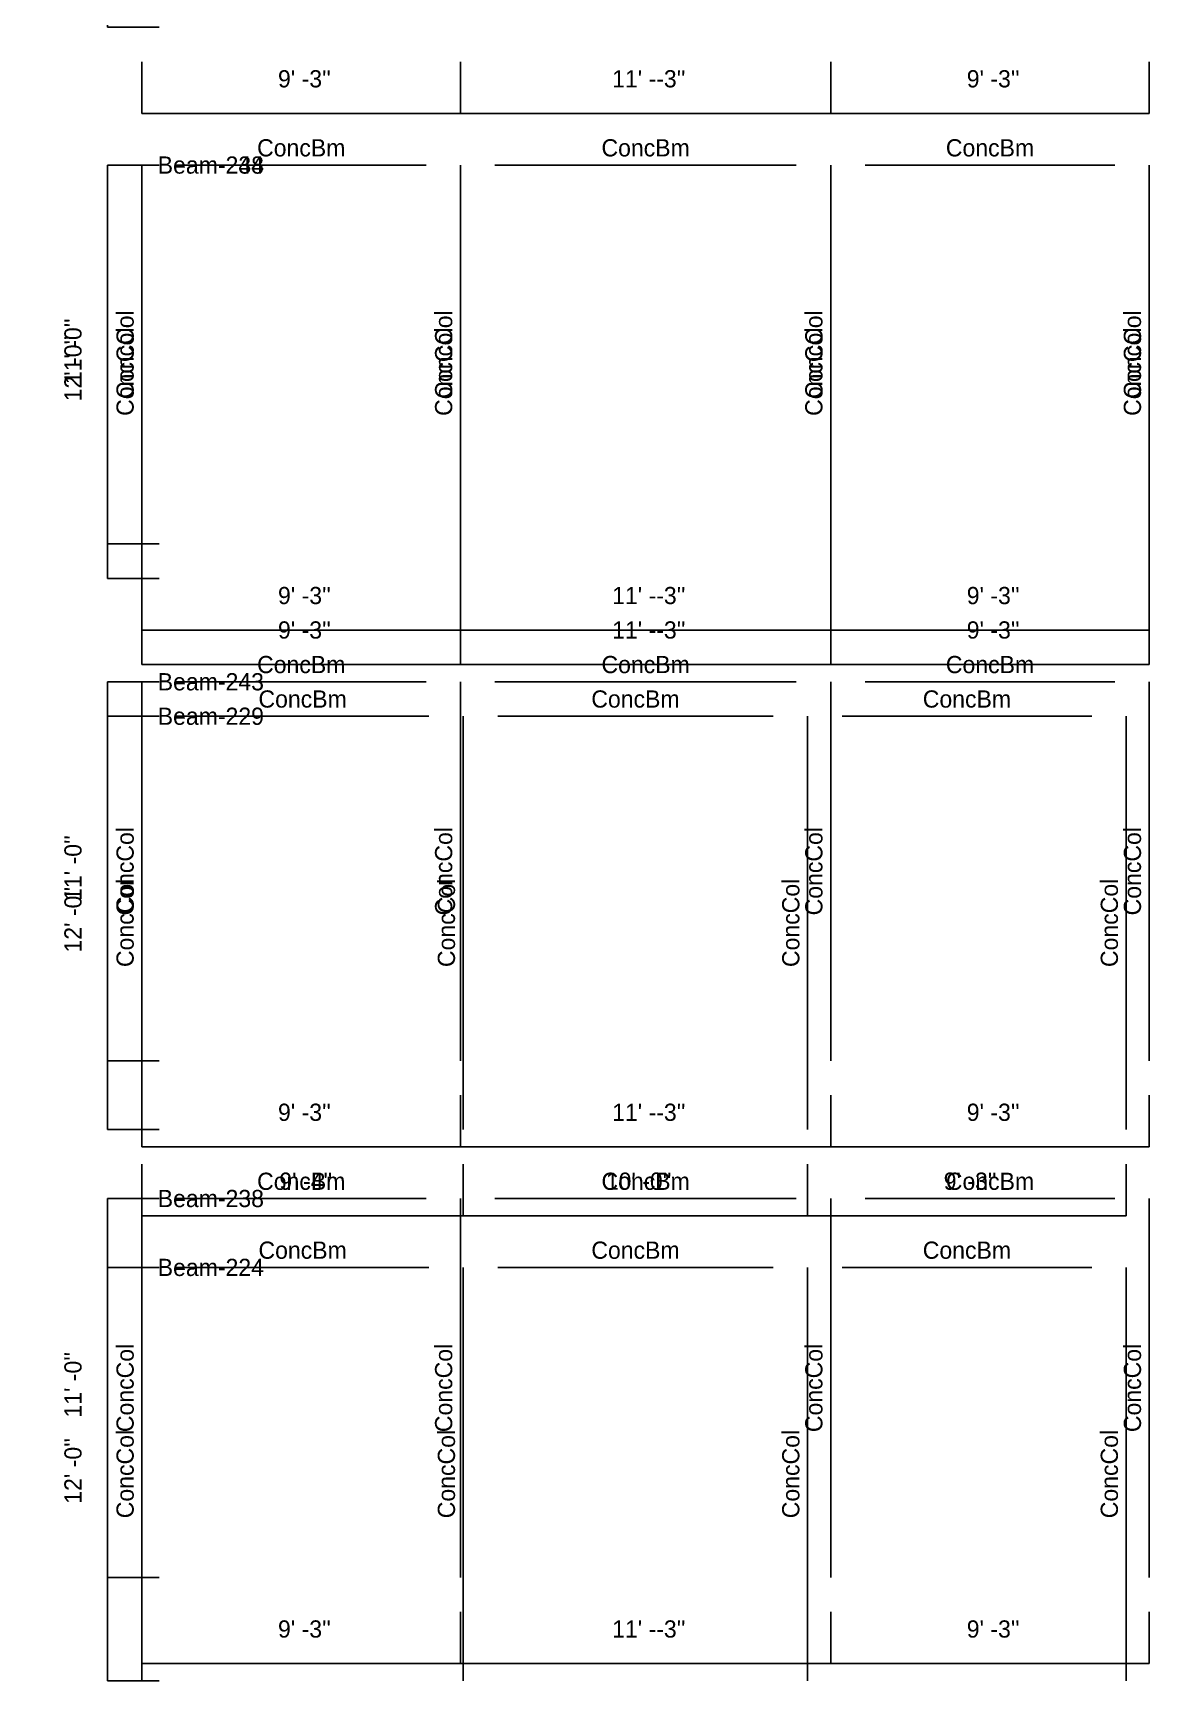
# Model space of a CAD drawing. Extents: x -38 to 2998, y -195 to 11529.
# Drawn here: x -38 to 356, y 8111 to 8686 of the extents above; entities that cross this region are included whole.
import ezdxf
from ezdxf.enums import TextEntityAlignment as Align

# ---------------------------------------------------------------- set-up
doc = ezdxf.new("R2010")
doc.units = 0
doc.header["$MEASUREMENT"] = 0
doc.layers.get('0').update_dxf_attribs({"linetype": 'CONTINUOUS'})
for name, color, linetype in [('CENTERLINES', 7, 'CONTINUOUS'), ('DIMENSIONS', 4, 'CONTINUOUS'), ('TEXT', 5, 'CONTINUOUS')]:
    doc.layers.add(name, color=color, linetype=linetype)
doc.dimstyles.get("Standard").update_dxf_attribs({"dimtxt": 0.18, "dimasz": 0.18, "dimexe": 0.18, "dimexo": 0.0625, "dimgap": 0.09, "dimtad": 0, "dimtih": 1, "dimtoh": 1, "dimdec": 4, "dimzin": 0, "dimtxsty": 'STANDARD', "dimcen": 0.09, "dimazin": 3, "dimtfac": 1, "dimtdec": 4, "dimtofl": 0, "dimtmove": 0, "dimatfit": 3, "dimtolj": 1, "dimtzin": 0})

# ---------------------------------------------------------------- blocks, each defined once
blk = doc.blocks.new('*D1395')
at = {"color": 1, "linetype": 'BYBLOCK'}
for points in [[(-8.29, 8252.29), (-7.23, 8251.23), (-16.77, 8260.77), (-15.71, 8259.71)], [(-8.29, 8108.29), (-7.23, 8107.23), (-16.77, 8116.77), (-15.71, 8115.71)]]:
    blk.add_solid(points, dxfattribs=at)
at = {"layer": 'DIMENSIONS', "color": 9, "linetype": 'BYBLOCK'}
for p, q in [((-12, 8256), (6, 8256)), ((-12, 8112), (6, 8112))]:
    blk.add_line(p, q, dxfattribs=at)
at = {"layer": 'DIMENSIONS', "color": 0, "linetype": 'BYBLOCK'}
blk.add_line((-12, 8112), (-12, 8256), dxfattribs=at)
at = {"layer": 'DIMENSIONS', "color": 0, "linetype": 'BYBLOCK', "insert": (-24, 8184), "char_height": 6, "attachment_point": 5, "rotation": 90}
blk.add_mtext("\\A1; 12' -0''", dxfattribs=at)
blk = doc.blocks.new('*D1396')
at = {"color": 1, "linetype": 'BYBLOCK'}
for points in [[(4.77, 8278.77), (3.71, 8277.71), (-3.71, 8270.29), (-4.77, 8269.23)], [(116.73, 8278.77), (115.67, 8277.71), (108.25, 8270.29), (107.19, 8269.23)]]:
    blk.add_solid(points, dxfattribs=at)
at = {"layer": 'DIMENSIONS', "color": 9, "linetype": 'BYBLOCK'}
for p, q in [((0, 8274), (0, 8292)), ((111.96, 8274), (111.96, 8292))]:
    blk.add_line(p, q, dxfattribs=at)
at = {"layer": 'DIMENSIONS', "color": 0, "linetype": 'BYBLOCK'}
blk.add_line((0, 8274), (111.96, 8274), dxfattribs=at)
at = {"layer": 'DIMENSIONS', "color": 0, "linetype": 'BYBLOCK', "insert": (55.98, 8286), "char_height": 6, "attachment_point": 5}
blk.add_mtext("\\A1; 9' -4''", dxfattribs=at)
blk = doc.blocks.new('*D1397')
at = {"color": 1, "linetype": 'BYBLOCK'}
for points in [[(116.73, 8278.77), (115.67, 8277.71), (108.25, 8270.29), (107.19, 8269.23)], [(236.73, 8278.77), (235.67, 8277.71), (228.25, 8270.29), (227.19, 8269.23)]]:
    blk.add_solid(points, dxfattribs=at)
at = {"layer": 'DIMENSIONS', "color": 9, "linetype": 'BYBLOCK'}
for p, q in [((111.96, 8274), (111.96, 8292)), ((231.96, 8274), (231.96, 8292))]:
    blk.add_line(p, q, dxfattribs=at)
at = {"layer": 'DIMENSIONS', "color": 0, "linetype": 'BYBLOCK'}
blk.add_line((111.96, 8274), (231.96, 8274), dxfattribs=at)
at = {"layer": 'DIMENSIONS', "color": 0, "linetype": 'BYBLOCK', "insert": (171.96, 8286), "char_height": 6, "attachment_point": 5}
blk.add_mtext("\\A1; 10' -0''", dxfattribs=at)
blk = doc.blocks.new('*D1398')
at = {"color": 1, "linetype": 'BYBLOCK'}
for points in [[(236.73, 8278.77), (235.67, 8277.71), (228.25, 8270.29), (227.19, 8269.23)], [(347.73, 8278.77), (346.67, 8277.71), (339.25, 8270.29), (338.19, 8269.23)]]:
    blk.add_solid(points, dxfattribs=at)
at = {"layer": 'DIMENSIONS', "color": 9, "linetype": 'BYBLOCK'}
for p, q in [((231.96, 8274), (231.96, 8292)), ((342.96, 8274), (342.96, 8292))]:
    blk.add_line(p, q, dxfattribs=at)
at = {"layer": 'DIMENSIONS', "color": 0, "linetype": 'BYBLOCK'}
blk.add_line((231.96, 8274), (342.96, 8274), dxfattribs=at)
at = {"layer": 'DIMENSIONS', "color": 0, "linetype": 'BYBLOCK', "insert": (287.46, 8286), "char_height": 6, "attachment_point": 5}
blk.add_mtext("\\A1; 9' -3''", dxfattribs=at)
blk = doc.blocks.new('*D1399')
at = {"color": 1, "linetype": 'BYBLOCK'}
for points in [[(-8.29, 8444.29), (-7.23, 8443.23), (-16.77, 8452.77), (-15.71, 8451.71)], [(-8.29, 8300.29), (-7.23, 8299.23), (-16.77, 8308.77), (-15.71, 8307.71)]]:
    blk.add_solid(points, dxfattribs=at)
at = {"layer": 'DIMENSIONS', "color": 9, "linetype": 'BYBLOCK'}
for p, q in [((-12, 8448), (6, 8448)), ((-12, 8304), (6, 8304))]:
    blk.add_line(p, q, dxfattribs=at)
at = {"layer": 'DIMENSIONS', "color": 0, "linetype": 'BYBLOCK'}
blk.add_line((-12, 8304), (-12, 8448), dxfattribs=at)
at = {"layer": 'DIMENSIONS', "color": 0, "linetype": 'BYBLOCK', "insert": (-24, 8376), "char_height": 6, "attachment_point": 5, "rotation": 90}
blk.add_mtext("\\A1; 12' -0''", dxfattribs=at)
blk = doc.blocks.new('*D1400')
at = {"color": 1, "linetype": 'BYBLOCK'}
for points in [[(4.77, 8470.77), (3.71, 8469.71), (-3.71, 8462.29), (-4.77, 8461.23)], [(115.77, 8470.77), (114.71, 8469.71), (107.29, 8462.29), (106.23, 8461.23)]]:
    blk.add_solid(points, dxfattribs=at)
at = {"layer": 'DIMENSIONS', "color": 9, "linetype": 'BYBLOCK'}
for p, q in [((0, 8466), (0, 8484)), ((111, 8466), (111, 8484))]:
    blk.add_line(p, q, dxfattribs=at)
at = {"layer": 'DIMENSIONS', "color": 0, "linetype": 'BYBLOCK'}
blk.add_line((0, 8466), (111, 8466), dxfattribs=at)
at = {"layer": 'DIMENSIONS', "color": 0, "linetype": 'BYBLOCK', "insert": (55.5, 8478), "char_height": 6, "attachment_point": 5}
blk.add_mtext("\\A1; 9' -3''", dxfattribs=at)
blk = doc.blocks.new('*D1401')
at = {"color": 1, "linetype": 'BYBLOCK'}
for points in [[(115.77, 8470.77), (114.71, 8469.71), (107.29, 8462.29), (106.23, 8461.23)], [(244.77, 8470.77), (243.71, 8469.71), (236.29, 8462.29), (235.23, 8461.23)]]:
    blk.add_solid(points, dxfattribs=at)
at = {"layer": 'DIMENSIONS', "color": 9, "linetype": 'BYBLOCK'}
for p, q in [((111, 8466), (111, 8484)), ((240, 8466), (240, 8484))]:
    blk.add_line(p, q, dxfattribs=at)
at = {"layer": 'DIMENSIONS', "color": 0, "linetype": 'BYBLOCK'}
blk.add_line((111, 8466), (240, 8466), dxfattribs=at)
at = {"layer": 'DIMENSIONS', "color": 0, "linetype": 'BYBLOCK', "insert": (175.5, 8478), "char_height": 6, "attachment_point": 5}
blk.add_mtext("\\A1; 11' --3''", dxfattribs=at)
blk = doc.blocks.new('*D1402')
at = {"color": 1, "linetype": 'BYBLOCK'}
for points in [[(244.77, 8470.77), (243.71, 8469.71), (236.29, 8462.29), (235.23, 8461.23)], [(355.77, 8470.77), (354.71, 8469.71), (347.29, 8462.29), (346.23, 8461.23)]]:
    blk.add_solid(points, dxfattribs=at)
at = {"layer": 'DIMENSIONS', "color": 9, "linetype": 'BYBLOCK'}
for p, q in [((240, 8466), (240, 8484)), ((351, 8466), (351, 8484))]:
    blk.add_line(p, q, dxfattribs=at)
at = {"layer": 'DIMENSIONS', "color": 0, "linetype": 'BYBLOCK'}
blk.add_line((240, 8466), (351, 8466), dxfattribs=at)
at = {"layer": 'DIMENSIONS', "color": 0, "linetype": 'BYBLOCK', "insert": (295.5, 8478), "char_height": 6, "attachment_point": 5}
blk.add_mtext("\\A1; 9' -3''", dxfattribs=at)
blk = doc.blocks.new('*D1403')
at = {"color": 1, "linetype": 'BYBLOCK'}
for points in [[(-8.29, 8636.29), (-7.23, 8635.23), (-16.77, 8644.77), (-15.71, 8643.71)], [(-8.29, 8492.29), (-7.23, 8491.23), (-16.77, 8500.77), (-15.71, 8499.71)]]:
    blk.add_solid(points, dxfattribs=at)
at = {"layer": 'DIMENSIONS', "color": 9, "linetype": 'BYBLOCK'}
for p, q in [((-12, 8640), (6, 8640)), ((-12, 8496), (6, 8496))]:
    blk.add_line(p, q, dxfattribs=at)
at = {"layer": 'DIMENSIONS', "color": 0, "linetype": 'BYBLOCK'}
blk.add_line((-12, 8496), (-12, 8640), dxfattribs=at)
at = {"layer": 'DIMENSIONS', "color": 0, "linetype": 'BYBLOCK', "insert": (-24, 8568), "char_height": 6, "attachment_point": 5, "rotation": 90}
blk.add_mtext("\\A1; 12' -0''", dxfattribs=at)
blk = doc.blocks.new('*D1404')
at = {"color": 1, "linetype": 'BYBLOCK'}
for points in [[(4.77, 8662.77), (3.71, 8661.71), (-3.71, 8654.29), (-4.77, 8653.23)], [(115.77, 8662.77), (114.71, 8661.71), (107.29, 8654.29), (106.23, 8653.23)]]:
    blk.add_solid(points, dxfattribs=at)
at = {"layer": 'DIMENSIONS', "color": 9, "linetype": 'BYBLOCK'}
for p, q in [((0, 8658), (0, 8676)), ((111, 8658), (111, 8676))]:
    blk.add_line(p, q, dxfattribs=at)
at = {"layer": 'DIMENSIONS', "color": 0, "linetype": 'BYBLOCK'}
blk.add_line((0, 8658), (111, 8658), dxfattribs=at)
at = {"layer": 'DIMENSIONS', "color": 0, "linetype": 'BYBLOCK', "insert": (55.5, 8670), "char_height": 6, "attachment_point": 5}
blk.add_mtext("\\A1; 9' -3''", dxfattribs=at)
blk = doc.blocks.new('*D1405')
at = {"color": 1, "linetype": 'BYBLOCK'}
for points in [[(115.77, 8662.77), (114.71, 8661.71), (107.29, 8654.29), (106.23, 8653.23)], [(244.77, 8662.77), (243.71, 8661.71), (236.29, 8654.29), (235.23, 8653.23)]]:
    blk.add_solid(points, dxfattribs=at)
at = {"layer": 'DIMENSIONS', "color": 9, "linetype": 'BYBLOCK'}
for p, q in [((111, 8658), (111, 8676)), ((240, 8658), (240, 8676))]:
    blk.add_line(p, q, dxfattribs=at)
at = {"layer": 'DIMENSIONS', "color": 0, "linetype": 'BYBLOCK'}
blk.add_line((111, 8658), (240, 8658), dxfattribs=at)
at = {"layer": 'DIMENSIONS', "color": 0, "linetype": 'BYBLOCK', "insert": (175.5, 8670), "char_height": 6, "attachment_point": 5}
blk.add_mtext("\\A1; 11' --3''", dxfattribs=at)
blk = doc.blocks.new('*D1406')
at = {"color": 1, "linetype": 'BYBLOCK'}
for points in [[(244.77, 8662.77), (243.71, 8661.71), (236.29, 8654.29), (235.23, 8653.23)], [(355.77, 8662.77), (354.71, 8661.71), (347.29, 8654.29), (346.23, 8653.23)]]:
    blk.add_solid(points, dxfattribs=at)
at = {"layer": 'DIMENSIONS', "color": 9, "linetype": 'BYBLOCK'}
for p, q in [((240, 8658), (240, 8676)), ((351, 8658), (351, 8676))]:
    blk.add_line(p, q, dxfattribs=at)
at = {"layer": 'DIMENSIONS', "color": 0, "linetype": 'BYBLOCK'}
blk.add_line((240, 8658), (351, 8658), dxfattribs=at)
at = {"layer": 'DIMENSIONS', "color": 0, "linetype": 'BYBLOCK', "insert": (295.5, 8670), "char_height": 6, "attachment_point": 5}
blk.add_mtext("\\A1; 9' -3''", dxfattribs=at)
blk = doc.blocks.new('*D1407')
at = {"color": 1, "linetype": 'BYBLOCK'}
for points in [[(-8.29, 8828.29), (-7.23, 8827.23), (-16.77, 8836.77), (-15.71, 8835.71)], [(-8.29, 8684.29), (-7.23, 8683.23), (-16.77, 8692.77), (-15.71, 8691.71)]]:
    blk.add_solid(points, dxfattribs=at)
at = {"layer": 'DIMENSIONS', "color": 9, "linetype": 'BYBLOCK'}
for p, q in [((-12, 8832), (6, 8832)), ((-12, 8688), (6, 8688))]:
    blk.add_line(p, q, dxfattribs=at)
at = {"layer": 'DIMENSIONS', "color": 0, "linetype": 'BYBLOCK'}
blk.add_line((-12, 8688), (-12, 8832), dxfattribs=at)
at = {"layer": 'DIMENSIONS', "color": 0, "linetype": 'BYBLOCK', "insert": (-24, 8760), "char_height": 6, "attachment_point": 5, "rotation": 90}
blk.add_mtext("\\A1; 12' -0''", dxfattribs=at)
blk = doc.blocks.new('*D1874')
at = {"color": 1, "linetype": 'BYBLOCK'}
for points in [[(4.77, 8122.77), (3.71, 8121.71), (-3.71, 8114.29), (-4.77, 8113.23)], [(115.77, 8122.77), (114.71, 8121.71), (107.29, 8114.29), (106.23, 8113.23)]]:
    blk.add_solid(points, dxfattribs=at)
at = {"layer": 'DIMENSIONS', "color": 9, "linetype": 'BYBLOCK'}
for p, q in [((0, 8118), (0, 8136)), ((111, 8118), (111, 8136))]:
    blk.add_line(p, q, dxfattribs=at)
at = {"layer": 'DIMENSIONS', "color": 0, "linetype": 'BYBLOCK'}
blk.add_line((0, 8118), (111, 8118), dxfattribs=at)
at = {"layer": 'DIMENSIONS', "color": 0, "linetype": 'BYBLOCK', "insert": (55.5, 8130), "char_height": 6, "attachment_point": 5}
blk.add_mtext("\\A1; 9' -3''", dxfattribs=at)
blk = doc.blocks.new('*D1875')
at = {"color": 1, "linetype": 'BYBLOCK'}
for points in [[(115.77, 8122.77), (114.71, 8121.71), (107.29, 8114.29), (106.23, 8113.23)], [(244.77, 8122.77), (243.71, 8121.71), (236.29, 8114.29), (235.23, 8113.23)]]:
    blk.add_solid(points, dxfattribs=at)
at = {"layer": 'DIMENSIONS', "color": 9, "linetype": 'BYBLOCK'}
for p, q in [((111, 8118), (111, 8136)), ((240, 8118), (240, 8136))]:
    blk.add_line(p, q, dxfattribs=at)
at = {"layer": 'DIMENSIONS', "color": 0, "linetype": 'BYBLOCK'}
blk.add_line((111, 8118), (240, 8118), dxfattribs=at)
at = {"layer": 'DIMENSIONS', "color": 0, "linetype": 'BYBLOCK', "insert": (175.5, 8130), "char_height": 6, "attachment_point": 5}
blk.add_mtext("\\A1; 11' --3''", dxfattribs=at)
blk = doc.blocks.new('*D1876')
at = {"color": 1, "linetype": 'BYBLOCK'}
for points in [[(244.77, 8122.77), (243.71, 8121.71), (236.29, 8114.29), (235.23, 8113.23)], [(355.77, 8122.77), (354.71, 8121.71), (347.29, 8114.29), (346.23, 8113.23)]]:
    blk.add_solid(points, dxfattribs=at)
at = {"layer": 'DIMENSIONS', "color": 9, "linetype": 'BYBLOCK'}
for p, q in [((240, 8118), (240, 8136)), ((351, 8118), (351, 8136))]:
    blk.add_line(p, q, dxfattribs=at)
at = {"layer": 'DIMENSIONS', "color": 0, "linetype": 'BYBLOCK'}
blk.add_line((240, 8118), (351, 8118), dxfattribs=at)
at = {"layer": 'DIMENSIONS', "color": 0, "linetype": 'BYBLOCK', "insert": (295.5, 8130), "char_height": 6, "attachment_point": 5}
blk.add_mtext("\\A1; 9' -3''", dxfattribs=at)
blk = doc.blocks.new('*D1877')
at = {"color": 1, "linetype": 'BYBLOCK'}
for points in [[(-8.29, 8276.29), (-7.23, 8275.23), (-16.77, 8284.77), (-15.71, 8283.71)], [(-8.29, 8144.29), (-7.23, 8143.23), (-16.77, 8152.77), (-15.71, 8151.71)]]:
    blk.add_solid(points, dxfattribs=at)
at = {"layer": 'DIMENSIONS', "color": 9, "linetype": 'BYBLOCK'}
for p, q in [((-12, 8280), (6, 8280)), ((-12, 8148), (6, 8148))]:
    blk.add_line(p, q, dxfattribs=at)
at = {"layer": 'DIMENSIONS', "color": 0, "linetype": 'BYBLOCK'}
blk.add_line((-12, 8148), (-12, 8280), dxfattribs=at)
at = {"layer": 'DIMENSIONS', "color": 0, "linetype": 'BYBLOCK', "insert": (-24, 8214), "char_height": 6, "attachment_point": 5, "rotation": 90}
blk.add_mtext("\\A1; 11' -0''", dxfattribs=at)
blk = doc.blocks.new('*D1878')
at = {"color": 1, "linetype": 'BYBLOCK'}
for points in [[(4.77, 8302.77), (3.71, 8301.71), (-3.71, 8294.29), (-4.77, 8293.23)], [(115.77, 8302.77), (114.71, 8301.71), (107.29, 8294.29), (106.23, 8293.23)]]:
    blk.add_solid(points, dxfattribs=at)
at = {"layer": 'DIMENSIONS', "color": 9, "linetype": 'BYBLOCK'}
for p, q in [((0, 8298), (0, 8316)), ((111, 8298), (111, 8316))]:
    blk.add_line(p, q, dxfattribs=at)
at = {"layer": 'DIMENSIONS', "color": 0, "linetype": 'BYBLOCK'}
blk.add_line((0, 8298), (111, 8298), dxfattribs=at)
at = {"layer": 'DIMENSIONS', "color": 0, "linetype": 'BYBLOCK', "insert": (55.5, 8310), "char_height": 6, "attachment_point": 5}
blk.add_mtext("\\A1; 9' -3''", dxfattribs=at)
blk = doc.blocks.new('*D1879')
at = {"color": 1, "linetype": 'BYBLOCK'}
for points in [[(115.77, 8302.77), (114.71, 8301.71), (107.29, 8294.29), (106.23, 8293.23)], [(244.77, 8302.77), (243.71, 8301.71), (236.29, 8294.29), (235.23, 8293.23)]]:
    blk.add_solid(points, dxfattribs=at)
at = {"layer": 'DIMENSIONS', "color": 9, "linetype": 'BYBLOCK'}
for p, q in [((111, 8298), (111, 8316)), ((240, 8298), (240, 8316))]:
    blk.add_line(p, q, dxfattribs=at)
at = {"layer": 'DIMENSIONS', "color": 0, "linetype": 'BYBLOCK'}
blk.add_line((111, 8298), (240, 8298), dxfattribs=at)
at = {"layer": 'DIMENSIONS', "color": 0, "linetype": 'BYBLOCK', "insert": (175.5, 8310), "char_height": 6, "attachment_point": 5}
blk.add_mtext("\\A1; 11' --3''", dxfattribs=at)
blk = doc.blocks.new('*D1880')
at = {"color": 1, "linetype": 'BYBLOCK'}
for points in [[(244.77, 8302.77), (243.71, 8301.71), (236.29, 8294.29), (235.23, 8293.23)], [(355.77, 8302.77), (354.71, 8301.71), (347.29, 8294.29), (346.23, 8293.23)]]:
    blk.add_solid(points, dxfattribs=at)
at = {"layer": 'DIMENSIONS', "color": 9, "linetype": 'BYBLOCK'}
for p, q in [((240, 8298), (240, 8316)), ((351, 8298), (351, 8316))]:
    blk.add_line(p, q, dxfattribs=at)
at = {"layer": 'DIMENSIONS', "color": 0, "linetype": 'BYBLOCK'}
blk.add_line((240, 8298), (351, 8298), dxfattribs=at)
at = {"layer": 'DIMENSIONS', "color": 0, "linetype": 'BYBLOCK', "insert": (295.5, 8310), "char_height": 6, "attachment_point": 5}
blk.add_mtext("\\A1; 9' -3''", dxfattribs=at)
blk = doc.blocks.new('*D1881')
at = {"color": 1, "linetype": 'BYBLOCK'}
for points in [[(-8.29, 8456.29), (-7.23, 8455.23), (-16.77, 8464.77), (-15.71, 8463.71)], [(-8.29, 8324.29), (-7.23, 8323.23), (-16.77, 8332.77), (-15.71, 8331.71)]]:
    blk.add_solid(points, dxfattribs=at)
at = {"layer": 'DIMENSIONS', "color": 9, "linetype": 'BYBLOCK'}
for p, q in [((-12, 8460), (6, 8460)), ((-12, 8328), (6, 8328))]:
    blk.add_line(p, q, dxfattribs=at)
at = {"layer": 'DIMENSIONS', "color": 0, "linetype": 'BYBLOCK'}
blk.add_line((-12, 8328), (-12, 8460), dxfattribs=at)
at = {"layer": 'DIMENSIONS', "color": 0, "linetype": 'BYBLOCK', "insert": (-24, 8394), "char_height": 6, "attachment_point": 5, "rotation": 90}
blk.add_mtext("\\A1; 11' -0''", dxfattribs=at)
blk = doc.blocks.new('*D1882')
at = {"color": 1, "linetype": 'BYBLOCK'}
for points in [[(4.77, 8482.77), (3.71, 8481.71), (-3.71, 8474.29), (-4.77, 8473.23)], [(115.77, 8482.77), (114.71, 8481.71), (107.29, 8474.29), (106.23, 8473.23)]]:
    blk.add_solid(points, dxfattribs=at)
at = {"layer": 'DIMENSIONS', "color": 9, "linetype": 'BYBLOCK'}
for p, q in [((0, 8478), (0, 8496)), ((111, 8478), (111, 8496))]:
    blk.add_line(p, q, dxfattribs=at)
at = {"layer": 'DIMENSIONS', "color": 0, "linetype": 'BYBLOCK'}
blk.add_line((0, 8478), (111, 8478), dxfattribs=at)
at = {"layer": 'DIMENSIONS', "color": 0, "linetype": 'BYBLOCK', "insert": (55.5, 8490), "char_height": 6, "attachment_point": 5}
blk.add_mtext("\\A1; 9' -3''", dxfattribs=at)
blk = doc.blocks.new('*D1883')
at = {"color": 1, "linetype": 'BYBLOCK'}
for points in [[(115.77, 8482.77), (114.71, 8481.71), (107.29, 8474.29), (106.23, 8473.23)], [(244.77, 8482.77), (243.71, 8481.71), (236.29, 8474.29), (235.23, 8473.23)]]:
    blk.add_solid(points, dxfattribs=at)
at = {"layer": 'DIMENSIONS', "color": 9, "linetype": 'BYBLOCK'}
for p, q in [((111, 8478), (111, 8496)), ((240, 8478), (240, 8496))]:
    blk.add_line(p, q, dxfattribs=at)
at = {"layer": 'DIMENSIONS', "color": 0, "linetype": 'BYBLOCK'}
blk.add_line((111, 8478), (240, 8478), dxfattribs=at)
at = {"layer": 'DIMENSIONS', "color": 0, "linetype": 'BYBLOCK', "insert": (175.5, 8490), "char_height": 6, "attachment_point": 5}
blk.add_mtext("\\A1; 11' --3''", dxfattribs=at)
blk = doc.blocks.new('*D1884')
at = {"color": 1, "linetype": 'BYBLOCK'}
for points in [[(244.77, 8482.77), (243.71, 8481.71), (236.29, 8474.29), (235.23, 8473.23)], [(355.77, 8482.77), (354.71, 8481.71), (347.29, 8474.29), (346.23, 8473.23)]]:
    blk.add_solid(points, dxfattribs=at)
at = {"layer": 'DIMENSIONS', "color": 9, "linetype": 'BYBLOCK'}
for p, q in [((240, 8478), (240, 8496)), ((351, 8478), (351, 8496))]:
    blk.add_line(p, q, dxfattribs=at)
at = {"layer": 'DIMENSIONS', "color": 0, "linetype": 'BYBLOCK'}
blk.add_line((240, 8478), (351, 8478), dxfattribs=at)
at = {"layer": 'DIMENSIONS', "color": 0, "linetype": 'BYBLOCK', "insert": (295.5, 8490), "char_height": 6, "attachment_point": 5}
blk.add_mtext("\\A1; 9' -3''", dxfattribs=at)
blk = doc.blocks.new('*D1885')
at = {"color": 1, "linetype": 'BYBLOCK'}
for points in [[(-8.29, 8636.29), (-7.23, 8635.23), (-16.77, 8644.77), (-15.71, 8643.71)], [(-8.29, 8504.29), (-7.23, 8503.23), (-16.77, 8512.77), (-15.71, 8511.71)]]:
    blk.add_solid(points, dxfattribs=at)
at = {"layer": 'DIMENSIONS', "color": 9, "linetype": 'BYBLOCK'}
for p, q in [((-12, 8640), (6, 8640)), ((-12, 8508), (6, 8508))]:
    blk.add_line(p, q, dxfattribs=at)
at = {"layer": 'DIMENSIONS', "color": 0, "linetype": 'BYBLOCK'}
blk.add_line((-12, 8508), (-12, 8640), dxfattribs=at)
at = {"layer": 'DIMENSIONS', "color": 0, "linetype": 'BYBLOCK', "insert": (-24, 8574), "char_height": 6, "attachment_point": 5, "rotation": 90}
blk.add_mtext("\\A1; 11' -0''", dxfattribs=at)
blk = doc.blocks.new('*D1886')
at = {"color": 1, "linetype": 'BYBLOCK'}
for points in [[(4.77, 8662.77), (3.71, 8661.71), (-3.71, 8654.29), (-4.77, 8653.23)], [(115.77, 8662.77), (114.71, 8661.71), (107.29, 8654.29), (106.23, 8653.23)]]:
    blk.add_solid(points, dxfattribs=at)
at = {"layer": 'DIMENSIONS', "color": 9, "linetype": 'BYBLOCK'}
for p, q in [((0, 8658), (0, 8676)), ((111, 8658), (111, 8676))]:
    blk.add_line(p, q, dxfattribs=at)
at = {"layer": 'DIMENSIONS', "color": 0, "linetype": 'BYBLOCK'}
blk.add_line((0, 8658), (111, 8658), dxfattribs=at)
at = {"layer": 'DIMENSIONS', "color": 0, "linetype": 'BYBLOCK', "insert": (55.5, 8670), "char_height": 6, "attachment_point": 5}
blk.add_mtext("\\A1; 9' -3''", dxfattribs=at)
blk = doc.blocks.new('*D1887')
at = {"color": 1, "linetype": 'BYBLOCK'}
for points in [[(115.77, 8662.77), (114.71, 8661.71), (107.29, 8654.29), (106.23, 8653.23)], [(244.77, 8662.77), (243.71, 8661.71), (236.29, 8654.29), (235.23, 8653.23)]]:
    blk.add_solid(points, dxfattribs=at)
at = {"layer": 'DIMENSIONS', "color": 9, "linetype": 'BYBLOCK'}
for p, q in [((111, 8658), (111, 8676)), ((240, 8658), (240, 8676))]:
    blk.add_line(p, q, dxfattribs=at)
at = {"layer": 'DIMENSIONS', "color": 0, "linetype": 'BYBLOCK'}
blk.add_line((111, 8658), (240, 8658), dxfattribs=at)
at = {"layer": 'DIMENSIONS', "color": 0, "linetype": 'BYBLOCK', "insert": (175.5, 8670), "char_height": 6, "attachment_point": 5}
blk.add_mtext("\\A1; 11' --3''", dxfattribs=at)
blk = doc.blocks.new('*D1888')
at = {"color": 1, "linetype": 'BYBLOCK'}
for points in [[(244.77, 8662.77), (243.71, 8661.71), (236.29, 8654.29), (235.23, 8653.23)], [(355.77, 8662.77), (354.71, 8661.71), (347.29, 8654.29), (346.23, 8653.23)]]:
    blk.add_solid(points, dxfattribs=at)
at = {"layer": 'DIMENSIONS', "color": 9, "linetype": 'BYBLOCK'}
for p, q in [((240, 8658), (240, 8676)), ((351, 8658), (351, 8676))]:
    blk.add_line(p, q, dxfattribs=at)
at = {"layer": 'DIMENSIONS', "color": 0, "linetype": 'BYBLOCK'}
blk.add_line((240, 8658), (351, 8658), dxfattribs=at)
at = {"layer": 'DIMENSIONS', "color": 0, "linetype": 'BYBLOCK', "insert": (295.5, 8670), "char_height": 6, "attachment_point": 5}
blk.add_mtext("\\A1; 9' -3''", dxfattribs=at)
blk = doc.blocks.new('*D1889')
at = {"color": 1, "linetype": 'BYBLOCK'}
for points in [[(-8.29, 8816.29), (-7.23, 8815.23), (-16.77, 8824.77), (-15.71, 8823.71)], [(-8.29, 8684.29), (-7.23, 8683.23), (-16.77, 8692.77), (-15.71, 8691.71)]]:
    blk.add_solid(points, dxfattribs=at)
at = {"layer": 'DIMENSIONS', "color": 9, "linetype": 'BYBLOCK'}
for p, q in [((-12, 8820), (6, 8820)), ((-12, 8688), (6, 8688))]:
    blk.add_line(p, q, dxfattribs=at)
at = {"layer": 'DIMENSIONS', "color": 0, "linetype": 'BYBLOCK'}
blk.add_line((-12, 8688), (-12, 8820), dxfattribs=at)
at = {"layer": 'DIMENSIONS', "color": 0, "linetype": 'BYBLOCK', "insert": (-24, 8754), "char_height": 6, "attachment_point": 5, "rotation": 90}
blk.add_mtext("\\A1; 11' -0''", dxfattribs=at)

msp = doc.modelspace()

# ---------------------------------------------------------------- linework, layer by layer
at = {"layer": 'CENTERLINES', "color": 0, "linetype": 'CONTINUOUS'}
for p, q in [((0, 8496), (0, 8640)), ((0, 8508), (0, 8640)), ((12, 8640), (99, 8640)), ((12, 8640), (99, 8640)), ((111, 8496), (111, 8640)), ((111, 8508), (111, 8640)), ((123, 8640), (228, 8640)), ((123, 8640), (228, 8640)), ((240, 8496), (240, 8640)), ((240, 8508), (240, 8640)), ((252, 8640), (339, 8640)), ((252, 8640), (339, 8640)), ((351, 8496), (351, 8640)), ((351, 8508), (351, 8640)), ((0, 8328), (0, 8460)), ((12, 8460), (99, 8460)), ((111, 8328), (111, 8460)), ((123, 8460), (228, 8460)), ((240, 8328), (240, 8460)), ((252, 8460), (339, 8460)), ((351, 8328), (351, 8460)), ((0, 8304), (0, 8448)), ((12, 8448), (99.96, 8448)), ((111.96, 8304), (111.96, 8448)), ((123.96, 8448), (219.96, 8448)), ((231.96, 8304), (231.96, 8448)), ((243.96, 8448), (330.96, 8448)), ((342.96, 8304), (342.96, 8448)), ((0, 8148), (0, 8280)), ((12, 8280), (99, 8280)), ((111, 8148), (111, 8280)), ((123, 8280), (228, 8280)), ((240, 8148), (240, 8280)), ((252, 8280), (339, 8280)), ((351, 8148), (351, 8280)), ((0, 8112), (0, 8256)), ((12, 8256), (99.96, 8256)), ((111.96, 8112), (111.96, 8256)), ((123.96, 8256), (219.96, 8256)), ((231.96, 8112), (231.96, 8256)), ((243.96, 8256), (330.96, 8256)), ((342.96, 8112), (342.96, 8256))]:
    msp.add_line(p, q, dxfattribs=at)

# ---------------------------------------------------------------- texts
at = {"layer": 'TEXT', "color": 0}
for s, p in [('ConcBm', (55.5, 8646)), ('ConcBm', (55.5, 8646)), ('ConcBm', (175.5, 8646)), ('ConcBm', (175.5, 8646)), ('ConcBm', (295.5, 8646)), ('ConcBm', (295.5, 8646)), ('Beam-234', (24, 8640)), ('Beam-248', (24, 8640)), ('ConcBm', (55.5, 8466)), ('ConcBm', (175.5, 8466)), ('ConcBm', (295.5, 8466)), ('Beam-243', (24, 8460)), ('ConcBm', (55.98, 8454)), ('ConcBm', (171.96, 8454)), ('ConcBm', (287.46, 8454)), ('Beam-229', (24, 8448)), ('ConcBm', (55.5, 8286)), ('ConcBm', (175.5, 8286)), ('ConcBm', (295.5, 8286)), ('Beam-238', (24, 8280)), ('ConcBm', (55.98, 8262)), ('ConcBm', (171.96, 8262)), ('ConcBm', (287.46, 8262)), ('Beam-224', (24, 8256))]:
    msp.add_text(s, height=6, dxfattribs=at).set_placement(p, align=Align.MIDDLE)
for p in [(-6, 8574), (105, 8574), (234, 8574), (345, 8574), (-6, 8568), (105, 8568), (234, 8568), (345, 8568), (-6, 8394), (105, 8394), (234, 8394), (345, 8394), (-6, 8376), (105.96, 8376), (225.96, 8376), (336.96, 8376), (-6, 8214), (105, 8214), (234, 8214), (345, 8214), (-6, 8184), (105.96, 8184), (225.96, 8184), (336.96, 8184)]:
    msp.add_text('ConcCol', height=6, rotation=90, dxfattribs=at).set_placement(p, align=Align.MIDDLE)

# ---------------------------------------------------------------- dimensions: what is measured, and where the dimension line sits
at = {"layer": 'DIMENSIONS'}
for base, p1, p2, picture, middle in [((-12, 8832), (-24, 8688), (-24, 8832), '*D1407', (-24, 8760)), ((-12, 8820), (-24, 8688), (-24, 8820), '*D1889', (-24, 8754)), ((111, 8658), (0, 8646), (111, 8646), '*D1404', (55.5, 8646)), ((111, 8658), (0, 8646), (111, 8646), '*D1886', (55.5, 8646)), ((240, 8658), (111, 8646), (240, 8646), '*D1405', (175.5, 8646)), ((240, 8658), (111, 8646), (240, 8646), '*D1887', (175.5, 8646)), ((351, 8658), (240, 8646), (351, 8646), '*D1406', (295.5, 8646)), ((351, 8658), (240, 8646), (351, 8646), '*D1888', (295.5, 8646)), ((-12, 8640), (-24, 8496), (-24, 8640), '*D1403', (-24, 8568)), ((-12, 8640), (-24, 8508), (-24, 8640), '*D1885', (-24, 8574)), ((111, 8478), (0, 8466), (111, 8466), '*D1882', (55.5, 8466)), ((240, 8478), (111, 8466), (240, 8466), '*D1883', (175.5, 8466)), ((351, 8478), (240, 8466), (351, 8466), '*D1884', (295.5, 8466)), ((111, 8466), (0, 8454), (111, 8454), '*D1400', (55.5, 8454)), ((240, 8466), (111, 8454), (240, 8454), '*D1401', (175.5, 8454)), ((351, 8466), (240, 8454), (351, 8454), '*D1402', (295.5, 8454)), ((-12, 8460), (-24, 8328), (-24, 8460), '*D1881', (-24, 8394)), ((-12, 8448), (-24, 8304), (-24, 8448), '*D1399', (-24, 8376)), ((111, 8298), (0, 8286), (111, 8286), '*D1878', (55.5, 8286)), ((240, 8298), (111, 8286), (240, 8286), '*D1879', (175.5, 8286)), ((351, 8298), (240, 8286), (351, 8286), '*D1880', (295.5, 8286)), ((111.96, 8274), (0, 8262), (111.96, 8262), '*D1396', (55.98, 8262)), ((231.96, 8274), (111.96, 8262), (231.96, 8262), '*D1397', (171.96, 8262)), ((342.96, 8274), (231.96, 8262), (342.96, 8262), '*D1398', (287.46, 8262)), ((-12, 8280), (-24, 8148), (-24, 8280), '*D1877', (-24, 8214)), ((-12, 8256), (-24, 8112), (-24, 8256), '*D1395', (-24, 8184)), ((111, 8118), (0, 8106), (111, 8106), '*D1874', (55.5, 8106)), ((240, 8118), (111, 8106), (240, 8106), '*D1875', (175.5, 8106)), ((351, 8118), (240, 8106), (351, 8106), '*D1876', (295.5, 8106))]:
    dim = msp.add_linear_dim(base=base, p1=p1, p2=p2, dimstyle='STANDARD', dxfattribs=at)
    dim.commit()
    dim.dimension.update_dxf_attribs({"geometry": picture, "text_midpoint": middle})

doc.saveas('drawing.dxf')
